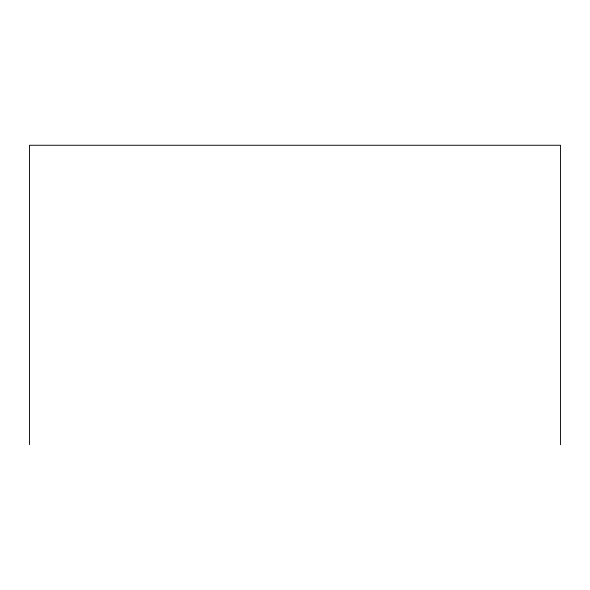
<?xml version="1.0" encoding="UTF-8"?>
<svg xmlns="http://www.w3.org/2000/svg" width="590" height="590" viewBox="0 0 590 590"><rect width="100%" height="100%" fill="white"/><g stroke="black" fill="none" stroke-linecap="round" stroke-linejoin="round"><path stroke-width="0.89" d="M560.5 444.735L560.5 145.265L29.5 145.265L29.5 444.735"/></g></svg>
